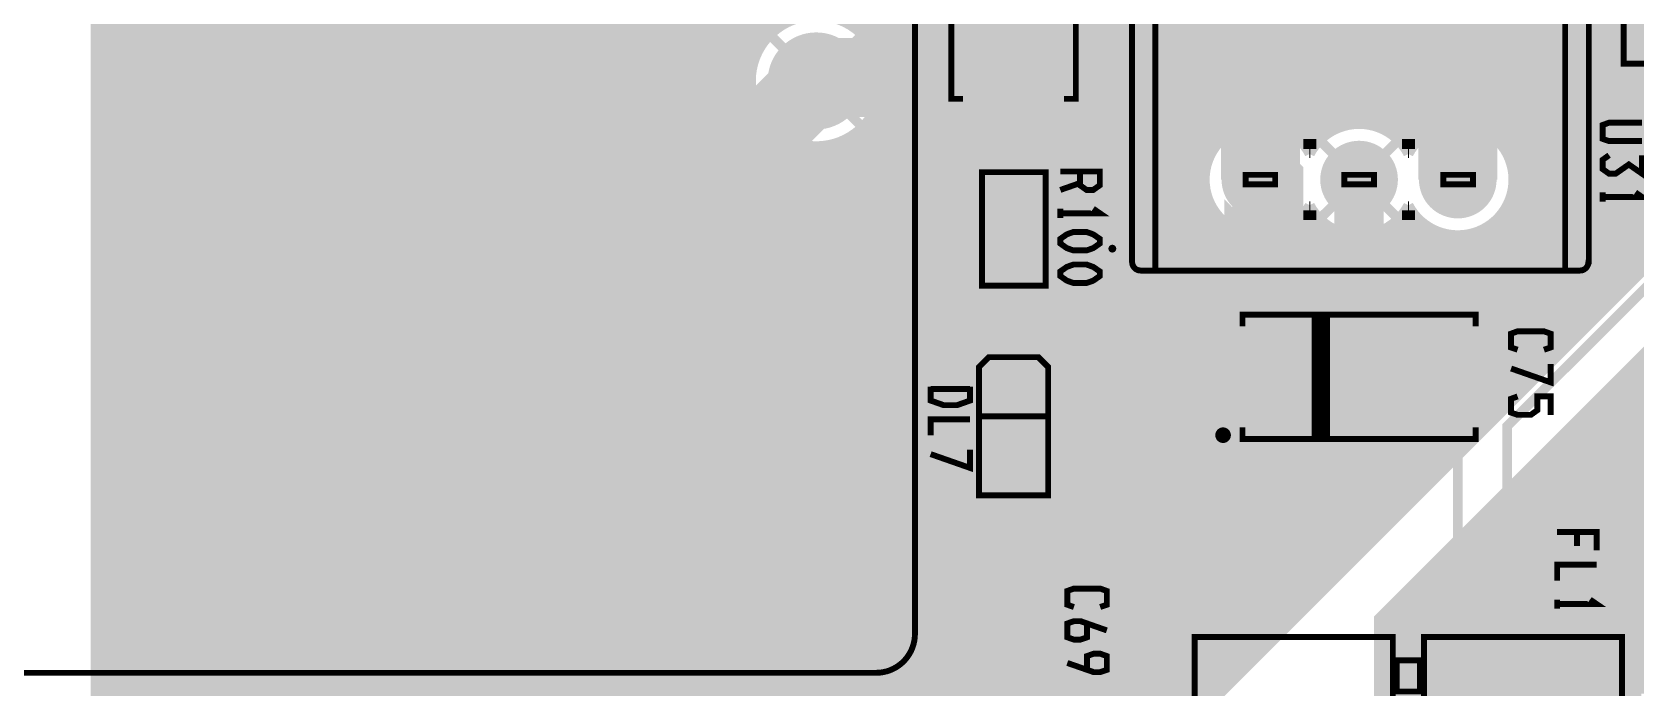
# Model space of a CAD drawing. Extents: x -11 to 221, y -93 to 178.
# Drawn here: x 120.79 to 162.06, y 4.06 to 20.94 of the extents above; entities that cross this region are included whole.
import ezdxf

# ---------------------------------------------------------------- set-up
doc = ezdxf.new("R2010")
doc.units = 0
doc.header["$MEASUREMENT"] = 0
doc.layers.get('0').update_dxf_attribs({"linetype": 'CONTINUOUS'})
for name, color, linetype in [('26-349-0_BOT', 7, 'CONTINUOUS'), ('26-349-0_DRD', 7, 'CONTINUOUS'), ('26-349-0_DRL', 2, 'CONTINUOUS'), ('26-349-0_FAB', 1, 'CONTINUOUS'), ('26-349-0_IN1', 3, 'CONTINUOUS'), ('26-349-0_IN2', 5, 'CONTINUOUS'), ('26-349-0_SMB', 10, 'CONTINUOUS'), ('26-349-0_SMT', 14, 'CONTINUOUS'), ('26-349-0_SPT', 9, 'CONTINUOUS'), ('26-349-0_SST', 12, 'CONTINUOUS'), ('26-349-0_TOP', 11, 'CONTINUOUS'), ('THRUHOLE_TAP', 15, 'CONTINUOUS')]:
    doc.layers.add(name, color=color, linetype=linetype)

# ---------------------------------------------------------------- blocks, each defined once
blk = doc.blocks.new('ROUND_2')
at = {"const_width": 0.99949}
blk.add_lwpolyline([(-0.499744, 0, 1), (0.499744, 0, 1)], format="xyb", close=True, dxfattribs=at)
blk = doc.blocks.new('ROUND_32')
at = {"const_width": 1.24968}
blk.add_lwpolyline([(-0.62484, 0, 1), (0.62484, 0, 1)], format="xyb", close=True, dxfattribs=at)
blk = doc.blocks.new('ROUND_78')
at = {"const_width": 0.29972}
blk.add_lwpolyline([(-0.14986, 0, 1), (0.14986, 0, 1)], format="xyb", close=True, dxfattribs=at)
blk = doc.blocks.new('ROUND_93')
at = {"const_width": 0.54991}
blk.add_lwpolyline([(-0.274954, 0, 1), (0.274954, 0, 1)], format="xyb", close=True, dxfattribs=at)
blk = doc.blocks.new('ROUND_97')
at = {"const_width": 0.65024}
blk.add_lwpolyline([(-0.32512, 0, 1), (0.32512, 0, 1)], format="xyb", close=True, dxfattribs=at)
blk = doc.blocks.new('ROUND_102')
at = {"const_width": 0.10033}
blk.add_lwpolyline([(-0.050164, 0, 1), (0.050164, 0, 1)], format="xyb", close=True, dxfattribs=at)
blk = doc.blocks.new('RECTANGLE_3')
blk.add_solid([(0.4826, 0.4064), (0.4826, -0.4064), (-0.4826, 0.4064), (-0.4826, -0.4064)])
blk = doc.blocks.new('RECTANGLE_5')
blk.add_solid([(0.63627, 0.51308), (0.63627, -0.51308), (-0.63627, 0.51308), (-0.63627, -0.51308)])
blk = doc.blocks.new('RECTANGLE_7')
blk.add_solid([(1.14935, 1.12522), (1.14935, -1.12522), (-1.14935, 1.12522), (-1.14935, -1.12522)])
blk = doc.blocks.new('RECTANGLE_14')
blk.add_solid([(1.12522, 1.14935), (1.12522, -1.14935), (-1.12522, 1.14935), (-1.12522, -1.14935)])
blk = doc.blocks.new('ROUND_88')
at = {"const_width": 0.10033}
blk.add_lwpolyline([(-0.050164, 0, 1), (0.050164, 0, 1)], format="xyb", close=True, dxfattribs=at)

msp = doc.modelspace()

# ---------------------------------------------------------------- linework, layer by layer
at = {"layer": '26-349-0_DRD', "const_width": 0.254}
for points in [[(140.335, 20.32), (140.335, 19.685)], [(140.97, 20.32), (140.335, 20.32)], [(140.97, 19.05), (140.97, 20.32)], [(140.335, 19.685), (141.605, 19.685)], [(141.605, 19.685), (141.605, 19.05)], [(141.605, 19.05), (140.97, 19.05)], [(151.765, 17.78), (151.765, 16.51)], [(153.035, 17.78), (151.765, 17.78)], [(153.035, 17.78), (151.765, 16.51)], [(153.035, 16.51), (151.765, 17.78)], [(153.035, 16.51), (153.035, 17.78)], [(154.305, 17.78), (154.305, 16.51)], [(155.575, 17.78), (154.305, 17.78)], [(155.575, 17.78), (154.305, 16.51)], [(155.575, 16.51), (154.305, 17.78)], [(155.575, 16.51), (155.575, 17.78)], [(156.845, 17.78), (156.845, 16.51)], [(158.115, 17.78), (156.845, 17.78)], [(158.115, 17.78), (156.845, 16.51)], [(158.115, 16.51), (156.845, 17.78)], [(158.115, 16.51), (158.115, 17.78)], [(147.32, 16.637), (147.32, 14.097)], [(149.86, 16.637), (147.32, 16.637)], [(149.86, 16.637), (147.32, 14.097)], [(149.86, 14.097), (147.32, 16.637)], [(149.86, 14.097), (149.86, 16.637)], [(151.765, 16.51), (153.035, 16.51)], [(154.305, 16.51), (155.575, 16.51)], [(156.845, 16.51), (158.115, 16.51)], [(147.32, 14.097), (149.86, 14.097)]]:
    msp.add_lwpolyline(points, dxfattribs=at)
at = {"layer": '26-349-0_FAB', "const_width": 0.254}
for points in [[(165.1, 41.91), (165.1, 45.72), (113.03, 45.72), (113.03, -6.985), (157.48, -6.985), (157.48, 10.795), (164.465, 17.78), (170.815, 17.78), (170.815, 20.955), (173.99, 20.955), (173.99, 40.64), (165.1, 40.64), (165.1, 45.72)], [(180.34, 3.175), (158.75, 3.175), (158.75, 10.795), (165.1, 17.145), (171.45, 17.145), (171.45, 20.32), (174.625, 20.32), (174.625, 38.1), (177.165, 38.1), (177.165, 40.005), (175.895, 41.275), (167.005, 41.275), (167.005, 45.72), (180.34, 45.72), (180.34, 3.175)]]:
    msp.add_lwpolyline(points, dxfattribs=at)
at = {"layer": '26-349-0_IN2', "const_width": 0.254}
for points in [[(125.3998, 44.958), (125.3998, -6.858)], [(125.6284, 44.958), (125.6284, -6.858)], [(125.857, 44.958), (125.857, -6.858)], [(126.0856, 44.958), (126.0856, -6.858)], [(126.3142, 44.958), (126.3142, -6.858)], [(126.5428, 44.958), (126.5428, -6.858)], [(126.7714, 44.958), (126.7714, -6.858)], [(127, 44.958), (127, -6.858)], [(127.2286, 44.958), (127.2286, -6.858)], [(127.4572, 44.958), (127.4572, -6.858)], [(127.6858, 44.958), (127.6858, -6.858)], [(127.9144, 44.958), (127.9144, -6.858)], [(128.143, 44.958), (128.143, -6.858)], [(128.3716, 44.958), (128.3716, -6.858)], [(128.6002, 44.958), (128.6002, -6.858)], [(128.8288, 44.958), (128.8288, -6.858)], [(129.0574, 44.958), (129.0574, -6.858)], [(129.286, 44.958), (129.286, -6.858)], [(129.5146, 44.958), (129.5146, -6.858)], [(129.7432, 44.958), (129.7432, -6.858)], [(129.9718, 44.958), (129.9718, -6.858)], [(130.2004, 44.958), (130.2004, -6.858)], [(130.429, 44.958), (130.429, -6.858)], [(130.6576, 44.958), (130.6576, -6.858)], [(130.8862, 44.958), (130.8862, -6.858)], [(131.1148, 44.958), (131.1148, -6.858)], [(131.3434, 44.958), (131.3434, -6.858)], [(131.572, 44.958), (131.572, -6.858)], [(131.8006, 44.958), (131.8006, -6.858)], [(132.0292, 44.958), (132.0292, -6.858)], [(132.2578, 44.958), (132.2578, -6.858)], [(132.4864, 44.958), (132.4864, -6.858)], [(132.715, 44.958), (132.715, -6.858)], [(132.9436, 44.958), (132.9436, -6.858)], [(133.1722, 44.958), (133.1722, -6.858)], [(133.4008, 44.958), (133.4008, -6.858)], [(133.6294, 44.958), (133.6294, -6.858)], [(133.858, 44.958), (133.858, -6.858)], [(134.0866, 44.958), (134.0866, -6.858)], [(134.3152, 44.958), (134.3152, -6.858)], [(134.5438, 44.958), (134.5438, -6.858)], [(134.7724, 44.958), (134.7724, -6.858)], [(135.001, 44.958), (135.001, -6.858)], [(135.2296, 44.958), (135.2296, -6.858)], [(135.4582, 44.958), (135.4582, -6.858)], [(135.6868, 44.958), (135.6868, -6.858)], [(135.9154, 44.958), (135.9154, -6.858)], [(136.144, 44.958), (136.144, -6.858)], [(136.3726, 44.958), (136.3726, -6.858)], [(136.6012, 44.958), (136.6012, -6.858)], [(136.8298, 44.958), (136.8298, -6.858)], [(137.0584, 44.958), (137.0584, -6.858)], [(137.287, 44.958), (137.287, -6.858)], [(137.5156, 44.958), (137.5156, -6.858)], [(142.7734, 44.958), (142.7734, -6.858)], [(143.002, 44.958), (143.002, -6.858)], [(143.2306, 44.958), (143.2306, -6.858)], [(143.4592, 44.958), (143.4592, -6.858)], [(143.6878, 44.958), (143.6878, -6.858)], [(143.9164, 44.958), (143.9164, -6.858)], [(144.145, 44.958), (144.145, -6.858)], [(144.3736, 44.958), (144.3736, -6.858)], [(144.6022, 44.958), (144.6022, -6.858)], [(144.8308, 44.958), (144.8308, -6.858)], [(145.0594, 44.958), (145.0594, -6.858)], [(145.288, 44.958), (145.288, -6.858)], [(145.5166, 44.958), (145.5166, -6.858)], [(145.7452, 44.958), (145.7452, -6.858)], [(145.9738, 44.958), (145.9738, -6.858)], [(146.2024, 44.958), (146.2024, -6.858)], [(146.431, 44.958), (146.431, -6.858)], [(146.6596, 44.958), (146.6596, -6.858)], [(146.8882, 44.958), (146.8882, -6.858)], [(147.1168, 44.958), (147.1168, -6.858)], [(147.3454, 44.958), (147.3454, -6.858)], [(147.574, 44.958), (147.574, -6.858)], [(147.8026, 44.958), (147.8026, -6.858)], [(148.0312, 44.958), (148.0312, -6.858)], [(148.2598, 44.958), (148.2598, -6.858)], [(148.4884, 44.958), (148.4884, -6.858)], [(148.717, 44.958), (148.717, -6.858)], [(148.9456, 44.958), (148.9456, -6.858)], [(149.1742, 44.958), (149.1742, -6.858)], [(150.7744, 44.958), (150.7744, -6.858)], [(151.003, 44.958), (151.003, 17.45742)], [(151.2316, 44.958), (151.2316, 17.97304)], [(151.4602, 44.958), (151.4602, 18.2245)], [(151.6888, 44.958), (151.6888, 18.38706)], [(151.9174, 44.958), (151.9174, 18.49374)], [(152.146, 44.958), (152.146, 18.5547)], [(152.3746, 44.958), (152.3746, 18.57502)], [(152.6032, 44.958), (152.6032, 18.56232)], [(152.8318, 44.958), (152.8318, 18.50898)], [(153.0604, 44.958), (153.0604, 18.415)], [(153.289, 44.958), (153.289, 18.26768)], [(153.5176, 44.958), (153.5176, 18.03908)], [(153.7462, 44.958), (153.7462, 17.93494)], [(153.9748, 44.958), (153.9748, 18.20164)], [(154.2034, 44.958), (154.2034, 18.37182)], [(154.432, 44.958), (154.432, 18.48358)], [(154.6606, 44.958), (154.6606, 18.54962)], [(154.8892, 44.958), (154.8892, 18.57502)], [(155.1178, 44.958), (155.1178, 18.56486)], [(155.3464, 44.958), (155.3464, 18.5166)], [(155.575, 44.958), (155.575, 18.4277)], [(155.8036, 44.958), (155.8036, 18.28546)], [(156.0322, 44.958), (156.0322, 18.06956)], [(156.2608, 44.958), (156.2608, 17.8943)], [(156.4894, 44.958), (156.4894, 18.17878)], [(156.718, 44.958), (156.718, 18.35658)], [(156.9466, 44.958), (156.9466, 18.47342)], [(157.1752, 44.958), (157.1752, 18.54454)], [(157.4038, 44.958), (157.4038, 18.57502)], [(157.6324, 44.958), (157.6324, 18.5674)], [(157.861, 44.958), (157.861, 18.52422)], [(159.6898, 44.958), (159.6898, 12.2428)], [(159.9184, 44.958), (159.9184, 12.4714)], [(160.147, 40.64), (160.147, 12.7)], [(160.3756, 40.64), (160.3756, 12.9286)], [(160.6042, 40.64), (160.6042, 13.1572)], [(160.8328, 40.64), (160.8328, 13.3858)], [(161.0614, 40.64), (161.0614, 13.6144)], [(161.29, 40.64), (161.29, 13.843)], [(161.5186, 40.64), (161.5186, 14.0716)], [(161.7472, 40.64), (161.7472, 14.3002)], [(161.9758, 40.64), (161.9758, 14.5288)], [(158.0896, 39.94404), (158.0896, 18.4404)], [(159.4612, 40.08628), (159.4612, 12.0142)], [(158.3182, 39.66718), (158.3182, 18.30578)], [(158.5468, 39.55542), (158.5468, 18.10004)], [(158.7754, 39.52748), (158.7754, 17.7546)], [(159.004, 39.5732), (159.004, 11.557)], [(159.2326, 39.70782), (159.2326, 11.7856)], [(149.4028, 38.49116), (149.4028, -6.858)], [(149.6314, 38.31082), (149.6314, -6.858)], [(150.3172, 38.32352), (150.3172, -6.858)], [(150.5458, 38.52418), (150.5458, -6.858)], [(149.86, 38.2397), (149.86, -6.858)], [(150.0886, 38.24224), (150.0886, -6.858)], [(122.428, 36.50234), (122.428, -6.858)], [(125.1712, 36.35248), (125.1712, -6.858)], [(122.6566, 35.99688), (122.6566, -6.858)], [(124.9426, 35.93846), (124.9426, -6.858)], [(122.8852, 35.74542), (122.8852, -6.858)], [(123.1138, 35.5854), (123.1138, -6.858)], [(123.3424, 35.48126), (123.3424, -6.858)], [(123.571, 35.4203), (123.571, -6.858)], [(123.7996, 35.39744), (123.7996, -6.858)], [(124.0282, 35.41268), (124.0282, -6.858)], [(124.2568, 35.46602), (124.2568, -6.858)], [(124.4854, 35.56), (124.4854, -6.858)], [(124.714, 35.70986), (124.714, -6.858)], [(137.7442, 35.39998), (137.7442, -6.858)], [(137.9728, 35.39998), (137.9728, -6.858)], [(138.2014, 35.39998), (138.2014, -6.858)], [(138.43, 35.39998), (138.43, -6.858)], [(138.6586, 35.39998), (138.6586, -6.858)], [(138.8872, 35.39998), (138.8872, -6.858)], [(139.1158, 35.39998), (139.1158, -6.858)], [(139.3444, 23.08352), (139.3444, 20.11426)], [(139.573, 23.08352), (139.573, 20.61972)], [(139.8016, 23.08352), (139.8016, 20.89404)], [(142.0876, 23.08352), (142.0876, 20.93976)], [(142.3162, 23.08352), (142.3162, 20.69084)], [(142.5448, 23.08352), (142.5448, 20.27428)], [(139.96162, 21.0312), (122.428, 21.0312)], [(166.116, 21.0312), (141.97584, 21.0312)], [(139.7127, 20.8026), (122.428, 20.8026)], [(139.54252, 20.574), (122.428, 20.574)], [(139.78128, 20.87372), (140.97, 19.685)], [(142.15872, 20.87372), (140.97, 19.685)], [(166.116, 20.8026), (142.22476, 20.8026)], [(166.116, 20.574), (142.39748, 20.574)], [(139.42314, 20.3454), (122.428, 20.3454)], [(139.3444, 20.1168), (122.428, 20.1168)], [(166.116, 20.3454), (142.51686, 20.3454)], [(166.116, 20.1168), (142.5956, 20.1168)], [(139.30122, 19.8882), (122.428, 19.8882)], [(166.116, 19.8882), (142.63878, 19.8882)], [(139.28852, 19.6596), (122.428, 19.6596)], [(139.3063, 19.431), (122.428, 19.431)], [(139.78128, 18.49628), (140.97, 19.685)], [(142.15872, 18.49628), (140.97, 19.685)], [(166.116, 19.431), (142.63116, 19.431)], [(166.116, 19.6596), (142.65148, 19.6596)], [(139.35964, 19.2024), (122.428, 19.2024)], [(139.446, 18.9738), (122.428, 18.9738)], [(139.3444, 19.25574), (139.3444, -6.858)], [(166.116, 18.9738), (142.494, 18.9738)], [(142.5448, 19.09572), (142.5448, -6.858)], [(166.116, 19.2024), (142.58036, 19.2024)], [(139.57554, 18.7452), (122.428, 18.7452)], [(139.76096, 18.5166), (122.428, 18.5166)], [(139.573, 18.74774), (139.573, -6.858)], [(139.8016, 18.47596), (139.8016, -6.858)], [(151.98852, 18.5166), (142.17904, 18.5166)], [(142.3162, 18.67662), (142.3162, -6.858)], [(166.116, 18.7452), (142.36446, 18.7452)], [(166.116, 18.669), (151.003, 3.556)], [(154.52852, 18.5166), (152.80894, 18.5166)], [(157.06852, 18.5166), (155.34894, 18.5166)], [(165.9636, 18.5166), (157.88894, 18.5166)], [(140.03274, 18.288), (122.428, 18.288)], [(140.54074, 18.0594), (122.428, 18.0594)], [(140.0302, 18.29054), (140.0302, -6.858)], [(140.2588, 18.161), (140.2588, -6.858)], [(140.4874, 18.07464), (140.4874, -6.858)], [(151.29764, 18.0594), (141.39926, 18.0594)], [(141.4018, 18.0594), (141.4018, -6.858)], [(141.6304, 18.13814), (141.6304, -6.858)], [(141.859, 18.25752), (141.859, -6.858)], [(151.5364, 18.288), (141.90472, 18.288)], [(142.0876, 18.4277), (142.0876, -6.858)], [(154.0764, 18.288), (153.26106, 18.288)], [(153.83764, 18.0594), (153.50236, 18.0594)], [(153.92654, 18.15592), (154.94, 17.145)], [(155.95092, 18.15592), (154.94, 17.145)], [(156.6164, 18.288), (155.80106, 18.288)], [(156.37764, 18.0594), (156.04236, 18.0594)], [(165.735, 18.288), (158.34106, 18.288)], [(165.5064, 18.0594), (158.58236, 18.0594)], [(151.1427, 17.8308), (122.428, 17.8308)], [(140.716, 18.0213), (140.716, -6.858)], [(140.9446, 18.00352), (140.9446, -6.858)], [(141.1732, 18.01622), (141.1732, -6.858)], [(153.6827, 17.8308), (153.6573, 17.8308)], [(156.2227, 17.8308), (156.1973, 17.8308)], [(165.2778, 17.8308), (158.7373, 17.8308)], [(151.04364, 17.6022), (122.428, 17.6022)], [(150.98522, 17.3736), (122.428, 17.3736)], [(167.005, 17.399), (155.448, 5.842), (155.448, 0.88646)], [(165.0492, 17.6022), (158.83636, 17.6022)], [(164.8206, 17.3736), (158.89224, 17.3736)], [(150.96744, 17.145), (122.428, 17.145)], [(150.98522, 16.9164), (122.428, 16.9164)], [(151.003, 16.83004), (151.003, 3.556)], [(153.92654, 16.13154), (154.94, 17.145)], [(155.95092, 16.13154), (154.94, 17.145)], [(164.3634, 16.9164), (158.89224, 16.9164)], [(164.592, 17.145), (158.91256, 17.145)], [(151.04364, 16.6878), (122.428, 16.6878)], [(151.1427, 16.4592), (122.428, 16.4592)], [(153.6827, 16.4592), (153.6573, 16.4592)], [(156.2227, 16.4592), (156.1973, 16.4592)], [(156.2608, 16.39316), (156.2608, 8.8138)], [(163.9062, 16.4592), (158.7373, 16.4592)], [(158.7754, 16.5354), (158.7754, 11.3284)], [(164.1348, 16.6878), (158.83636, 16.6878)], [(151.29764, 16.2306), (122.428, 16.2306)], [(151.5364, 16.002), (122.428, 16.002)], [(151.2316, 16.31696), (151.2316, 3.7846)], [(151.4602, 16.0655), (151.4602, 4.0132)], [(154.0764, 16.002), (153.26106, 16.002)], [(153.289, 16.02232), (153.289, 5.842)], [(153.83764, 16.2306), (153.50236, 16.2306)], [(153.5176, 16.25092), (153.5176, 6.0706)], [(153.7462, 16.35506), (153.7462, 6.2992)], [(153.9748, 16.08836), (153.9748, 6.5278)], [(156.6164, 16.002), (155.80106, 16.002)], [(155.8036, 16.002), (155.8036, 8.3566)], [(156.0322, 16.2179), (156.0322, 8.5852)], [(156.37764, 16.2306), (156.04236, 16.2306)], [(156.4894, 16.11122), (156.4894, 9.0424)], [(158.3182, 15.98422), (158.3182, 10.8712)], [(163.449, 16.002), (158.34106, 16.002)], [(158.5468, 16.18996), (158.5468, 11.0998)], [(163.6776, 16.2306), (158.58236, 16.2306)], [(151.98852, 15.7734), (122.428, 15.7734)], [(151.6888, 15.90294), (151.6888, 4.2418)], [(151.9174, 15.79626), (151.9174, 4.4704)], [(152.146, 15.7353), (152.146, 4.699)], [(152.3746, 15.71244), (152.3746, 4.9276)], [(152.6032, 15.72768), (152.6032, 5.1562)], [(154.52852, 15.7734), (152.80894, 15.7734)], [(152.8318, 15.77848), (152.8318, 5.3848)], [(153.0604, 15.875), (153.0604, 5.6134)], [(154.2034, 15.91564), (154.2034, 6.7564)], [(154.432, 15.80642), (154.432, 6.985)], [(154.6606, 15.74038), (154.6606, 7.2136)], [(154.8892, 15.71498), (154.8892, 7.4422)], [(155.1178, 15.72514), (155.1178, 7.6708)], [(155.3464, 15.77086), (155.3464, 7.8994)], [(157.06852, 15.7734), (155.34894, 15.7734)], [(155.575, 15.8623), (155.575, 8.128)], [(156.718, 15.93342), (156.718, 9.271)], [(156.9466, 15.81658), (156.9466, 9.4996)], [(157.1752, 15.74546), (157.1752, 9.7282)], [(157.4038, 15.71498), (157.4038, 9.9568)], [(157.6324, 15.72006), (157.6324, 10.1854)], [(157.861, 15.76324), (157.861, 10.414)], [(163.2204, 15.7734), (157.88894, 15.7734)], [(158.0896, 15.8496), (158.0896, 10.6426)], [(162.9918, 15.5448), (122.428, 15.5448)], [(162.7632, 15.3162), (122.428, 15.3162)], [(162.5346, 15.0876), (122.428, 15.0876)], [(162.306, 14.859), (122.428, 14.859)], [(162.0774, 14.6304), (122.428, 14.6304)], [(161.8488, 14.4018), (122.428, 14.4018)], [(161.6202, 14.1732), (122.428, 14.1732)], [(161.3916, 13.9446), (122.428, 13.9446)], [(161.163, 13.716), (122.428, 13.716)], [(160.9344, 13.4874), (122.428, 13.4874)], [(160.7058, 13.2588), (122.428, 13.2588)], [(160.4772, 13.0302), (122.428, 13.0302)], [(160.2486, 12.8016), (122.428, 12.8016)], [(160.02, 12.573), (122.428, 12.573)], [(159.7914, 12.3444), (122.428, 12.3444)], [(163.56838, 12.2682), (161.8742, 12.2682)], [(162.0774, 12.4714), (162.0774, -0.381)], [(163.75126, 12.4968), (162.1028, 12.4968)], [(159.5628, 12.1158), (122.428, 12.1158)], [(159.3342, 11.8872), (122.428, 11.8872)], [(161.6202, 12.0142), (161.6202, -0.381)], [(163.44646, 12.0396), (161.6456, 12.0396)], [(161.8488, 12.2428), (161.8488, -0.381)], [(159.1056, 11.6586), (122.428, 11.6586)], [(161.163, 11.557), (161.163, -0.381)], [(163.32708, 11.5824), (161.1884, 11.5824)], [(161.3916, 11.7856), (161.3916, -0.381)], [(163.36772, 11.811), (161.417, 11.811)], [(158.877, 11.43), (122.428, 11.43)], [(158.6484, 11.2014), (122.428, 11.2014)], [(160.7058, 11.0998), (160.7058, -0.381)], [(163.34994, 11.1252), (160.7312, 11.1252)], [(160.9344, 11.3284), (160.9344, -0.381)], [(163.322, 11.3538), (160.9598, 11.3538)], [(158.4198, 10.9728), (122.428, 10.9728)], [(158.1912, 10.7442), (122.428, 10.7442)], [(160.2486, 10.6426), (160.2486, 2.59334)], [(163.52266, 10.668), (160.274, 10.668)], [(160.4772, 10.8712), (160.4772, -0.381)], [(163.41598, 10.8966), (160.5026, 10.8966)], [(157.9626, 10.5156), (122.428, 10.5156)], [(157.734, 10.287), (122.428, 10.287)], [(163.92398, 10.2108), (159.8168, 10.2108)], [(160.02, 10.414), (160.02, 2.95148)], [(163.68268, 10.4394), (160.0454, 10.4394)], [(157.5054, 10.0584), (122.428, 10.0584)], [(157.2768, 9.8298), (122.428, 9.8298)], [(159.5628, 9.9568), (159.5628, 3.33756)], [(164.3507, 9.9822), (159.5882, 9.9822)], [(159.7914, 10.1854), (159.7914, 3.18008)], [(157.0482, 9.6012), (122.428, 9.6012)], [(156.8196, 9.3726), (122.428, 9.3726)], [(159.1056, 9.4996), (159.1056, 3.52044)], [(179.53228, 9.525), (159.131, 9.525)], [(159.3342, 9.7282), (159.3342, 3.44932)], [(169.61866, 9.7536), (159.3596, 9.7536)], [(156.591, 9.144), (122.428, 9.144)], [(158.6484, 9.0424), (158.6484, 3.56616)], [(182.245, 9.0678), (158.6738, 9.0678)], [(158.877, 9.271), (158.877, 3.55854)], [(182.245, 9.2964), (158.9024, 9.2964)], [(156.3624, 8.9154), (122.428, 8.9154)], [(156.1338, 8.6868), (122.428, 8.6868)], [(158.1912, 8.5852), (158.1912, 3.48488)], [(182.245, 8.6106), (158.2166, 8.6106)], [(158.4198, 8.8138), (158.4198, 3.54076)], [(182.245, 8.8392), (158.4452, 8.8392)], [(155.9052, 8.4582), (122.428, 8.4582)], [(155.6766, 8.2296), (122.428, 8.2296)], [(157.734, 8.128), (157.734, 3.25882)], [(182.245, 8.1534), (157.7594, 8.1534)], [(157.9626, 8.3566), (157.9626, 3.39344)], [(182.245, 8.382), (157.988, 8.382)], [(155.448, 8.001), (122.428, 8.001)], [(155.2194, 7.7724), (122.428, 7.7724)], [(157.5054, 7.8994), (157.5054, 3.06578)], [(182.245, 7.9248), (157.5308, 7.9248)], [(154.9908, 7.5438), (122.428, 7.5438)], [(154.7622, 7.3152), (122.428, 7.3152)], [(157.0482, 7.4422), (157.0482, 2.23012)], [(182.245, 7.4676), (157.0736, 7.4676)], [(157.2768, 7.6708), (157.2768, 2.7813)], [(182.245, 7.6962), (157.3022, 7.6962)], [(154.5336, 7.0866), (122.428, 7.0866)], [(156.591, 6.985), (156.591, 1.02362)], [(182.245, 7.0104), (156.6164, 7.0104)], [(156.8196, 7.2136), (156.8196, 0.9525)], [(182.245, 7.239), (156.845, 7.239)], [(154.305, 6.858), (122.428, 6.858)], [(154.0764, 6.6294), (122.428, 6.6294)], [(156.1338, 6.5278), (156.1338, 1.06426)], [(182.245, 6.5532), (156.1592, 6.5532)], [(156.3624, 6.7564), (156.3624, 1.05918)], [(182.245, 6.7818), (156.3878, 6.7818)], [(153.8478, 6.4008), (122.428, 6.4008)], [(153.6192, 6.1722), (122.428, 6.1722)], [(155.6766, 6.0706), (155.6766, 0.98044)], [(182.245, 6.096), (155.702, 6.096)], [(155.9052, 6.2992), (155.9052, 1.03886)], [(182.245, 6.3246), (155.9306, 6.3246)], [(153.3906, 5.9436), (122.428, 5.9436)], [(153.162, 5.715), (122.428, 5.715)], [(182.245, 5.8674), (155.4734, 5.8674)], [(152.9334, 5.4864), (122.428, 5.4864)], [(152.7048, 5.2578), (122.428, 5.2578)], [(182.245, 5.6388), (155.448, 5.6388)], [(162.306, 5.4102), (155.448, 5.4102)], [(152.4762, 5.0292), (122.428, 5.0292)], [(162.306, 5.1816), (155.448, 5.1816)], [(162.306, 4.953), (155.448, 4.953)], [(152.2476, 4.8006), (122.428, 4.8006)], [(152.019, 4.572), (122.428, 4.572)], [(162.306, 4.7244), (155.448, 4.7244)], [(162.306, 4.4958), (155.448, 4.4958)], [(151.7904, 4.3434), (122.428, 4.3434)], [(151.5618, 4.1148), (122.428, 4.1148)], [(162.306, 4.2672), (155.448, 4.2672)], [(162.306, 4.0386), (155.448, 4.0386)]]:
    msp.add_lwpolyline(points, dxfattribs=at)
for points in [[(140.97, 21.36648, 0.4142136), (139.28852, 19.685)], [(142.65148, 19.685, 0.4142136), (140.97, 21.36648)], [(139.28852, 19.685, 0.4142136), (140.97, 18.00352)], [(140.97, 18.00352, 0.4142136), (142.65148, 19.685)], [(152.4, 18.57756, 0.4142136), (150.96744, 17.145)], [(153.67, 17.8054, 0.2797956), (152.4, 18.57756)], [(154.94, 18.57756, 0.2797959), (153.67, 17.8054)], [(156.21, 17.8054, 0.2797956), (154.94, 18.57756)], [(157.48, 18.57756, 0.2797959), (156.21, 17.8054)], [(158.91256, 17.145, 0.4142136), (157.48, 18.57756)], [(150.96744, 17.145, 0.4142136), (152.4, 15.71244)], [(157.48, 15.71244, 0.4142136), (158.91256, 17.145)], [(152.4, 15.71244, 0.2797959), (153.67, 16.4846)], [(153.67, 16.4846, 0.2797956), (154.94, 15.71244)], [(154.94, 15.71244, 0.2797959), (156.21, 16.4846)], [(156.21, 16.4846, 0.2797956), (157.48, 15.71244)]]:
    msp.add_lwpolyline(points, format="xyb", dxfattribs=at)
at = {"layer": '26-349-0_SST'}
for points, const_width in [([(143.51, 5.44576), (143.51, 28.84424)], 0.1524), ([(144.74952, 25.22474), (144.4498, 25.22474), (144.4498, 19.22526), (144.74952, 19.22526)], 0.1524), ([(147.35048, 25.22474), (147.6502, 25.22474), (147.6502, 19.22526), (147.35048, 19.22526)], 0.1524), ([(163.3855, 20.1295), (163.3855, 23.0505), (161.7472, 23.0505), (161.7472, 20.1295), (163.3855, 20.1295)], 0.1524), ([(149.69998, 22.24278), (149.69998, 14.79804)], 0.1524), ([(160.24352, 22.24278), (160.24352, 14.79804)], 0.1524), ([(160.85312, 21.99132), (160.85312, 15.03934), (160.8455, 15.03934), (160.83788, 14.99362), (160.83026, 14.9479), (160.8074, 14.90218), (160.77692, 14.86408), (160.73628, 14.8336), (160.69056, 14.81074), (160.6423, 14.80566), (160.59658, 14.79804), (149.34692, 14.79804), (149.29866, 14.80566), (149.25294, 14.81074), (149.20468, 14.8336), (149.16658, 14.86408), (149.1361, 14.90218), (149.1107, 14.9479), (149.10308, 14.99362), (149.09546, 15.03934), (149.09546, 21.99132)], 0.1524), ([(162.22218, 18.1356), (161.37382, 18.1356), (161.20618, 18.19402), (161.20618, 18.54962), (161.37382, 18.61058), (162.22218, 18.61058)], 0.1524), ([(161.37382, 17.77238), (161.20618, 17.653), (161.20618, 17.41678), (161.37382, 17.2974), (161.544, 17.2974), (161.88182, 17.53362), (162.22218, 17.2974), (162.22218, 17.77238)], 0.1524), ([(146.8755, 14.4145), (146.8755, 17.3355), (145.2372, 17.3355), (145.2372, 14.4145), (146.8755, 14.4145)], 0.1524), ([(147.75942, 17.35328), (147.75942, 16.99768), (147.92706, 16.8783), (148.09724, 16.8783), (148.26742, 16.99768), (148.26742, 17.35328), (147.25142, 17.35328)], 0.1524), ([(152.781, 17.26692), (152.781, 17.02308), (152.019, 17.02308), (152.019, 17.26692), (152.781, 17.26692)], 0.1524), ([(155.321, 17.26692), (155.321, 17.02308), (154.559, 17.02308), (154.559, 17.26692), (155.321, 17.26692)], 0.1524), ([(157.86862, 17.26692), (157.86862, 17.02308), (157.10662, 17.02308), (157.10662, 17.26692), (157.86862, 17.26692)], 0.1524), ([(147.75942, 17.0561), (147.25142, 16.8783)], 0.1524), ([(161.20618, 16.57858), (161.20618, 16.8148)], 0.1524), ([(161.20618, 16.69542), (162.22218, 16.69542), (162.052, 16.8148)], 0.1524), ([(147.25142, 16.15948), (147.25142, 16.3957)], 0.1524), ([(147.25142, 16.27886), (148.26742, 16.27886), (148.09724, 16.3957)], 0.1524), ([(147.25142, 15.61846), (147.41906, 15.7353), (147.58924, 15.79626), (147.92706, 15.79626), (148.09724, 15.7353), (148.26742, 15.61846), (148.26742, 15.49908), (148.09724, 15.3797), (147.92706, 15.32128), (147.58924, 15.32128), (147.41906, 15.3797), (147.25142, 15.49908), (147.25142, 15.61846)], 0.1524), ([(147.25142, 14.78026), (147.41906, 14.8971), (147.58924, 14.95806), (147.92706, 14.95806), (148.09724, 14.8971), (148.26742, 14.78026), (148.26742, 14.66088), (148.09724, 14.5415), (147.92706, 14.48308), (147.58924, 14.48308), (147.41906, 14.5415), (147.25142, 14.66088), (147.25142, 14.78026)], 0.1524), ([(151.94026, 13.36548), (151.94026, 13.6652), (157.93974, 13.6652), (157.93974, 13.36548)], 0.1524), ([(154.1145, 13.6525), (153.797, 13.6525), (153.797, 10.4775)], 0.1524), ([(154.1145, 13.59662), (153.797, 13.59662)], 0.1524), ([(153.8986, 13.6525), (153.8986, 10.4775)], 0.1524), ([(154.03576, 13.6525), (154.03576, 10.4775)], 0.1524), ([(154.1145, 13.6525), (154.1145, 10.4775)], 0.1524), ([(154.1145, 13.45946), (153.797, 13.45946)], 0.1524), ([(154.1145, 13.3223), (153.797, 13.3223)], 0.1524), ([(154.1145, 13.18514), (153.797, 13.18514)], 0.1524), ([(159.01924, 12.7635), (158.8516, 12.82192), (158.8516, 13.17752), (159.01924, 13.23848), (159.69742, 13.23848), (159.8676, 13.17752), (159.8676, 12.82192), (159.69742, 12.7635)], 0.1524), ([(147.9804, 12.34186), (147.9804, 12.89558)], 0.2032), ([(154.1145, 13.04798), (153.797, 13.04798)], 0.1524), ([(154.1145, 12.91082), (153.797, 12.91082)], 0.1524), ([(154.1145, 12.77366), (153.797, 12.77366)], 0.1524), ([(145.415, 12.573), (146.685, 12.573), (146.939, 12.319), (146.939, 9.017), (145.161, 9.017), (145.161, 12.319), (145.415, 12.573)], 0.1524), ([(148.37664, 12.61872), (147.5867, 12.61872)], 0.2032), ([(154.1145, 12.6365), (153.797, 12.6365)], 0.1524), ([(154.1145, 12.49934), (153.797, 12.49934)], 0.1524), ([(154.1145, 12.36218), (153.797, 12.36218)], 0.1524), ([(158.8516, 12.2809), (159.8676, 11.9253), (159.8676, 12.40028)], 0.1524), ([(147.38858, 11.31316), (147.38858, 11.86688), (148.17852, 11.31316), (148.37664, 11.31316), (148.57476, 11.38428), (148.57476, 11.7983), (148.37664, 11.86688)], 0.2032), ([(154.1145, 12.22502), (153.797, 12.22502)], 0.1524), ([(154.1145, 12.08786), (153.797, 12.08786)], 0.1524), ([(154.1145, 11.9507), (153.797, 11.9507)], 0.1524), ([(143.91386, 11.811), (143.91386, 11.4554), (144.25168, 11.33602), (144.59204, 11.33602), (144.92986, 11.4554), (144.92986, 11.811)], 0.1524), ([(143.91386, 11.75258), (144.92986, 11.75258)], 0.1524), ([(154.1145, 11.81354), (153.797, 11.81354)], 0.1524), ([(154.1145, 11.67638), (153.797, 11.67638)], 0.1524), ([(154.1145, 11.53922), (153.797, 11.53922)], 0.1524), ([(159.01924, 11.56208), (158.8516, 11.50112), (158.8516, 11.14552), (159.01924, 11.0871), (159.3596, 11.0871), (159.52724, 11.20648), (159.52724, 11.56208), (159.8676, 11.56208), (159.8676, 11.0871)], 0.1524), ([(154.1145, 11.40206), (153.797, 11.40206)], 0.1524), ([(154.1145, 11.2649), (153.797, 11.2649)], 0.1524), ([(154.1145, 11.12774), (153.797, 11.12774)], 0.1524), ([(143.91386, 10.55878), (143.91386, 10.9728), (144.92986, 10.9728)], 0.1524), ([(145.161, 11.049), (146.939, 11.049)], 0.1524), ([(147.78482, 10.28446), (147.78482, 10.83818), (148.57476, 10.56132), (148.57476, 10.42416), (147.38858, 10.42416)], 0.2032), ([(151.48814, 10.67816), (151.38908, 10.67816)], 0.1524), ([(151.41702, 10.68578), (151.41702, 10.44194)], 0.1524), ([(151.94026, 10.76452), (151.94026, 10.4648), (157.93974, 10.4648), (157.93974, 10.76452)], 0.1524), ([(154.1145, 10.99058), (153.797, 10.99058)], 0.1524), ([(154.1145, 10.85342), (153.797, 10.85342)], 0.1524), ([(154.1145, 10.71626), (153.797, 10.71626)], 0.1524), ([(151.5618, 10.541), (151.31796, 10.541)], 0.1524), ([(151.55418, 10.61466), (151.55418, 10.5156)], 0.1524), ([(154.1145, 10.5791), (153.797, 10.5791)], 0.1524), ([(154.1145, 10.4775), (153.797, 10.4775)], 0.1524), ([(143.91386, 10.07618), (144.92986, 9.72058), (144.92986, 10.19302)], 0.1524), ([(148.57476, 9.25576), (148.17852, 9.25576), (147.38858, 9.53262), (148.17852, 9.80948), (148.57476, 9.80948)], 0.2032), ([(160.03778, 8.06958), (161.05378, 8.06958), (161.05378, 7.5946)], 0.1524), ([(160.54578, 7.71398), (160.54578, 8.06958)], 0.1524), ([(160.03778, 6.81482), (160.03778, 7.23138), (161.05378, 7.23138)], 0.1524), ([(147.60194, 6.13918), (147.43176, 6.1976), (147.43176, 6.5532), (147.60194, 6.61416), (148.27758, 6.61416), (148.44776, 6.5532), (148.44776, 6.1976), (148.27758, 6.13918)], 0.1524), ([(160.03778, 6.096), (160.03778, 6.33222)], 0.1524), ([(160.03778, 6.21538), (161.05378, 6.21538), (160.8836, 6.33222)], 0.1524), ([(147.93976, 5.715), (147.93976, 5.3594), (147.76958, 5.30098), (147.60194, 5.30098), (147.43176, 5.3594), (147.43176, 5.715), (147.60194, 5.77596), (147.76958, 5.77596), (148.44776, 5.5372)], 0.1524), ([(155.80868, -6.63448), (155.80868, -5.03428), (156.60878, -5.03428), (156.60878, -6.63448), (161.7091, -6.63448), (161.7091, 5.36448), (156.60878, 5.36448), (156.60878, 3.76428), (155.80868, 3.76428), (155.80868, 5.36448), (150.7109, 5.36448), (150.7109, -6.63448), (155.80868, -6.63448)], 0.1524), ([(147.93976, 4.5212), (147.93976, 4.8768), (148.10994, 4.93776), (148.27758, 4.93776), (148.44776, 4.8768), (148.44776, 4.5212), (148.27758, 4.46278), (148.10994, 4.46278), (147.43176, 4.699)], 0.1524), ([(155.80868, 4.66598), (155.91028, 4.66598)], 0.1524), ([(155.91028, 3.96494), (155.91028, 4.76504), (156.50972, 4.76504), (156.50972, 3.96494), (155.91028, 3.96494)], 0.1524), ([(156.50972, 4.66598), (156.60878, 4.66598)], 0.1524), ([(93.71076, 4.445), (142.50924, 4.445)], 0.1524)]:
    msp.add_lwpolyline(points, dxfattribs=dict(at, const_width=const_width))
at = {"layer": '26-349-0_SST', "const_width": 0.1524}
for points in [[(151.43988, 10.68832, 0.4142136), (151.31542, 10.56386)], [(151.56434, 10.56386, 0.4142136), (151.43988, 10.68832)], [(151.31542, 10.56386, 0.4142136), (151.43988, 10.4394)], [(151.43988, 10.4394, 0.4142136), (151.56434, 10.56386)], [(142.50924, 4.445, 0.4142136), (143.51, 5.44576)]]:
    msp.add_lwpolyline(points, format="xyb", dxfattribs=at)
at = {"layer": '26-349-0_TOP'}
for points, const_width in [([(162.56, 20.8788), (160.9852, 20.8788), (159.639, 22.225), (159.639, 30.353)], 0.381), ([(152.4, 17.145), (152.4, 19.05), (146.7739, 24.67356), (146.05, 24.67356)], 2.032), ([(157.38856, 24.765), (157.48, 24.67356), (157.48, 17.145)], 2.032), ([(146.05, 19.7739), (141.0589, 19.7739), (140.97, 19.685), (132.08, 10.795), (132.08, 1.84658)], 2.032), ([(146.05, 19.7739), (146.05, 16.5862)], 0.381), ([(152.4, 17.145), (152.4889, 17.05356), (152.4889, 12.065)], 2.032), ([(157.38856, 12.065), (155.829, 12.065), (154.94, 12.954), (154.94, 17.145)], 1.27), ([(148.59, 15.367), (147.3708, 16.5862), (146.05, 16.5862)], 0.381), ([(146.05, 15.1638), (146.05, 11.811)], 0.381), ([(146.05, 7.239), (150.749, 7.239), (152.4889, 8.9789), (152.4889, 12.065)], 2.032), ([(146.05, 9.779), (146.05, 7.239)], 0.635), ([(146.05, 9.779), (146.05, 7.239)], 0.635), ([(146.05, 7.239), (139.446, 7.239), (136.017, 3.81), (136.017, -2.032), (133.67512, -4.37388), (132.08, -4.37388)], 2.032)]:
    msp.add_lwpolyline(points, dxfattribs=dict(at, const_width=const_width))

# ---------------------------------------------------------------- block references
at = {"layer": '26-349-0_BOT'}
for name, p in [('ROUND_32', (140.97, 19.685)), ('ROUND_2', (152.4, 17.145)), ('ROUND_2', (154.94, 17.145)), ('ROUND_2', (157.48, 17.145)), ('ROUND_78', (148.59, 15.367))]:
    msp.add_blockref(name, p, dxfattribs=at)
at = {"layer": '26-349-0_DRL'}
for name, p in [('ROUND_97', (140.97, 19.685)), ('ROUND_93', (152.4, 17.145)), ('ROUND_93', (154.94, 17.145)), ('ROUND_93', (157.48, 17.145)), ('ROUND_102', (148.59, 15.367))]:
    msp.add_blockref(name, p, dxfattribs=at)
at = {"layer": '26-349-0_IN1'}
for name, p in [('ROUND_32', (140.97, 19.685)), ('ROUND_2', (152.4, 17.145)), ('ROUND_2', (154.94, 17.145)), ('ROUND_2', (157.48, 17.145)), ('ROUND_78', (148.59, 15.367))]:
    msp.add_blockref(name, p, dxfattribs=at)
at = {"layer": '26-349-0_IN2'}
for name, p in [('ROUND_32', (140.97, 19.685)), ('ROUND_2', (152.4, 17.145)), ('ROUND_2', (154.94, 17.145)), ('ROUND_2', (157.48, 17.145)), ('ROUND_78', (148.59, 15.367))]:
    msp.add_blockref(name, p, dxfattribs=at)
at = {"layer": '26-349-0_SMB'}
for name, p in [('ROUND_32', (140.97, 19.685)), ('ROUND_2', (152.4, 17.145)), ('ROUND_2', (154.94, 17.145)), ('ROUND_2', (157.48, 17.145))]:
    msp.add_blockref(name, p, dxfattribs=at)
at = {"layer": '26-349-0_SMT'}
for name, p in [('ROUND_32', (140.97, 19.685)), ('RECTANGLE_14', (146.05, 19.7739)), ('ROUND_2', (152.4, 17.145)), ('ROUND_2', (154.94, 17.145)), ('ROUND_2', (157.48, 17.145)), ('RECTANGLE_3', (146.05, 16.5862)), ('RECTANGLE_3', (146.05, 15.1638)), ('RECTANGLE_7', (152.4889, 12.065)), ('RECTANGLE_7', (157.38856, 12.065)), ('RECTANGLE_5', (146.05, 11.811)), ('RECTANGLE_5', (146.05, 9.779))]:
    msp.add_blockref(name, p, dxfattribs=at)
at = {"layer": '26-349-0_SPT'}
for name, p in [('RECTANGLE_14', (146.05, 19.7739)), ('RECTANGLE_3', (146.05, 16.5862)), ('RECTANGLE_3', (146.05, 15.1638)), ('RECTANGLE_7', (152.4889, 12.065)), ('RECTANGLE_7', (157.38856, 12.065)), ('RECTANGLE_5', (146.05, 11.811)), ('RECTANGLE_5', (146.05, 9.779))]:
    msp.add_blockref(name, p, dxfattribs=at)
at = {"layer": '26-349-0_TOP'}
for name, p in [('ROUND_32', (140.97, 19.685)), ('RECTANGLE_14', (146.05, 19.7739)), ('ROUND_2', (152.4, 17.145)), ('ROUND_2', (154.94, 17.145)), ('ROUND_2', (157.48, 17.145)), ('RECTANGLE_3', (146.05, 16.5862)), ('RECTANGLE_3', (146.05, 15.1638)), ('ROUND_78', (148.59, 15.367)), ('RECTANGLE_7', (152.4889, 12.065)), ('RECTANGLE_7', (157.38856, 12.065)), ('RECTANGLE_5', (146.05, 11.811)), ('RECTANGLE_5', (146.05, 9.779))]:
    msp.add_blockref(name, p, dxfattribs=at)
at = {"layer": 'THRUHOLE_TAP'}
for name, p in [('ROUND_97', (140.97, 19.685)), ('ROUND_93', (152.4, 17.145)), ('ROUND_93', (154.94, 17.145)), ('ROUND_93', (157.48, 17.145)), ('ROUND_88', (148.59, 15.367))]:
    msp.add_blockref(name, p, dxfattribs=at)

doc.saveas('drawing.dxf')
